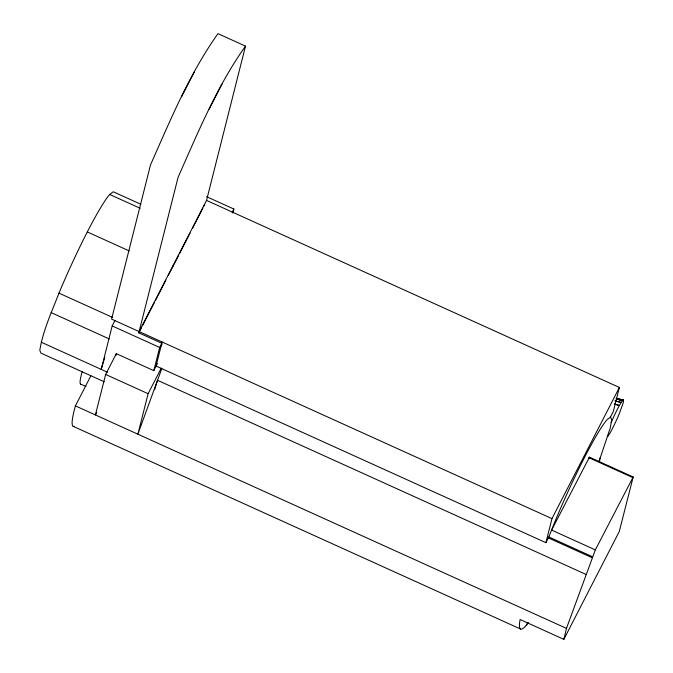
<?xml version="1.0" encoding="UTF-8"?>
<svg xmlns="http://www.w3.org/2000/svg" width="673" height="673" viewBox="0 0 673 673"><rect width="100%" height="100%" fill="white"/><g stroke="black" fill="none" stroke-linecap="round" stroke-linejoin="round"><path stroke-width="1.01" d="M140.867 204.272L113.257 191.763L109.674 194.463A88.348 8.328 -65.6 0 0 87.313 231.933A88.348 8.328 -65.6 0 0 58.972 293.134C51.771 311.851 43.038 330.367 39.808 350.305L40.927 353.098L104.239 381.784M526.252 625.36A132.076 12.451 -65.6 0 1 519.8 621.322L520.128 619.539L563.856 639.35L566.464 628.38L595.327 549.891L633.192 476.989L589.455 457.177L551.599 530.072L595.327 549.891M115.049 320.356L112.181 325.934L101.211 369.376L104.778 357.506M157.314 363.597L153.806 370.638L116.32 353.661L105.636 374.449L95.406 414.947L96.803 412.229M115.806 355.681L116.32 353.661M153.806 370.638L159.661 347.445L161.806 343.264L138.815 332.841L178.084 177.293C197.98 132.455 216.95 86.279 245.494 46.126L217.959 33.65C189.407 73.803 170.437 119.979 150.542 164.818L111.592 319.103L551.969 518.631L545.896 542.674L156.06 366.036L162.126 341.993M172.524 267.257L172.843 265.995M161.259 368.123L148.11 393.697L137.889 434.194L161.823 368.484M139.134 331.579L206.544 200.411L245.494 46.126M232.85 213.08L233.868 209.042L206.527 196.651M589.085 458.633L589.455 457.177M206.544 200.411L619.379 387.463L613.305 411.506L610.377 417.218M633.192 476.989L619.236 531.603L563.856 639.35M545.896 542.674L548.832 536.961L556.26 518.454A88.331 8.328 -65.6 0 1 606.97 419.775L610.554 417.083L611.664 419.876L610.243 427.978L600.324 457.573A88.466 8.337 -65.6 0 1 598.894 461.274M611.21 422.493L612.792 418.842A20.695 1.952 -65.6 0 1 622.55 400.612L623.391 399.981L623.324 402.538L619.168 414.038A20.695 1.952 -65.6 0 1 608.636 435.288L607.626 436.684M181.584 96.744L194.547 71.523M209.118 109.219L222.082 83.999M74.131 426.472A132.101 12.451 -65.6 0 1 75.426 405.878L90.905 375.744M138.815 332.841L141.667 327.305M142.609 325.454L154.479 302.362M155.429 300.511L165.878 280.195M168.25 275.577L178.69 255.252M179.641 253.401L190.089 233.085M192.461 228.467L202.901 208.142M203.852 206.291L204.802 204.449M161.066 346.208L162.016 344.357M232.151 212.39L233.868 209.042M551.969 518.631L619.379 387.463M527.674 622.592L526.252 625.36L528.456 622.702M616.502 399.097L623.652 400.637L616.527 398.996M616.434 399.123L622.55 400.612M109.674 194.463L140.144 208.268M588.816 457.648L632.553 477.468M87.313 231.941L129.208 250.92M58.963 293.134L112.282 317.286M112.181 325.934L159.661 347.445M548.832 536.961L592.56 556.781M51.148 312.609L109.219 338.923M548.175 537.803L592.173 557.74M586.133 574.481L157.558 380.295A88.786 8.37 -65.6 0 0 154.622 389.684M41.238 342.204L107.571 372.262M105.636 374.449L148.11 393.697M80.718 384.123L85.967 386.495M75.418 405.886L566.464 628.38M73.147 426.32L520.465 628.994M80.676 384.216A76.899 7.252 -65.6 0 1 82.14 371.824M600.308 457.623A76.924 7.252 -65.6 0 1 599.273 461.871M623.391 399.981L616.224 398.357L623.391 399.981M621.196 402.488L615.097 400.906L621.196 402.488M619.404 405.491L614.399 404.01L619.404 405.491"/></g></svg>
